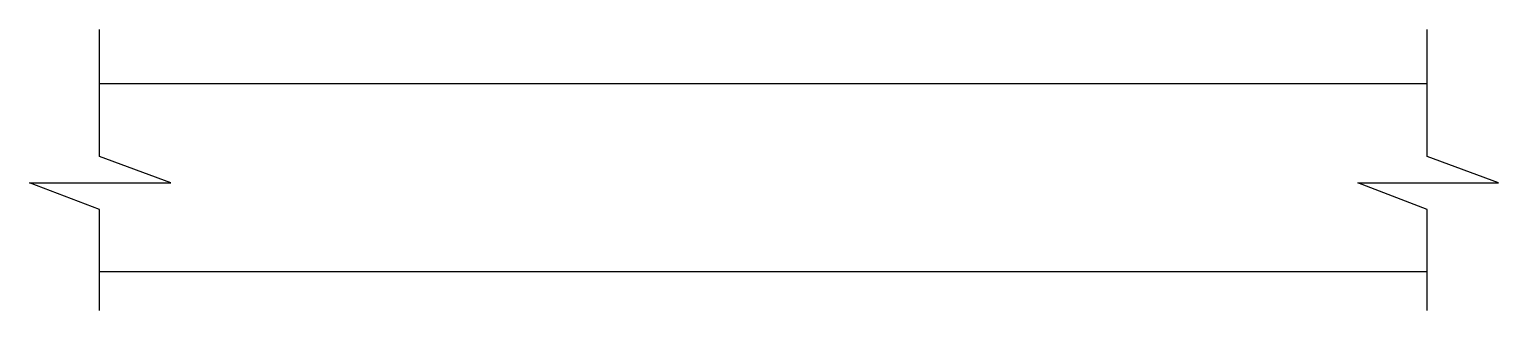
# Model space of a CAD drawing. Header units: metres. Extents: x 13234.5 to 13256.8, y 18508.9 to 18513.2.
import ezdxf

# ---------------------------------------------------------------- set-up
doc = ezdxf.new("R2010")
doc.units = ezdxf.units.M
doc.layers.add('PUB_DIM', color=90, linetype='Continuous')

msp = doc.modelspace()

# ---------------------------------------------------------------- linework, layer by layer
for points in [[(13235.58, 18512.36), (13255.67, 18512.36)], [(13235.58, 18509.52), (13255.67, 18509.52)]]:
    msp.add_lwpolyline(points)
at = {"layer": 'PUB_DIM'}
for p, q in [((13235.59, 18511.26), (13235.59, 18513.18)), ((13255.67, 18511.26), (13255.67, 18513.18)), ((13236.67, 18510.86), (13235.59, 18511.26)), ((13256.75, 18510.86), (13255.67, 18511.26)), ((13235.59, 18510.46), (13234.53, 18510.86)), ((13234.53, 18510.86), (13236.67, 18510.86)), ((13255.67, 18510.46), (13254.62, 18510.86)), ((13254.62, 18510.86), (13256.75, 18510.86)), ((13235.59, 18508.93), (13235.59, 18510.46)), ((13255.67, 18508.93), (13255.67, 18510.46))]:
    msp.add_line(p, q, dxfattribs=at)

doc.saveas('drawing.dxf')
